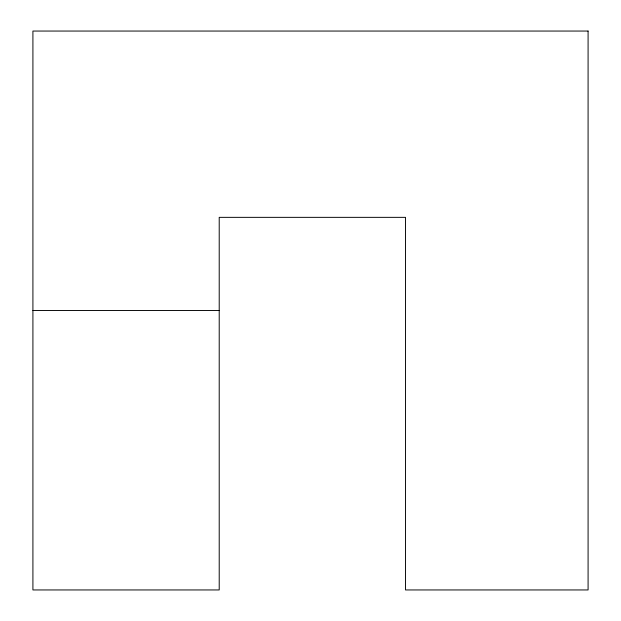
<?xml version="1.0" encoding="UTF-8"?>
<svg xmlns="http://www.w3.org/2000/svg" width="621" height="621" viewBox="0 0 621 621"><rect width="100%" height="100%" fill="white"/><g stroke="black" fill="none" stroke-linecap="round" stroke-linejoin="round"><path stroke-width="0.93" d="M32.913 310.5L219.213 310.5M588.087 31.05L32.913 31.05L32.913 589.95L219.213 589.95L219.213 217.35L405.513 217.35L405.513 589.95L588.087 589.95L588.087 31.05"/></g></svg>
